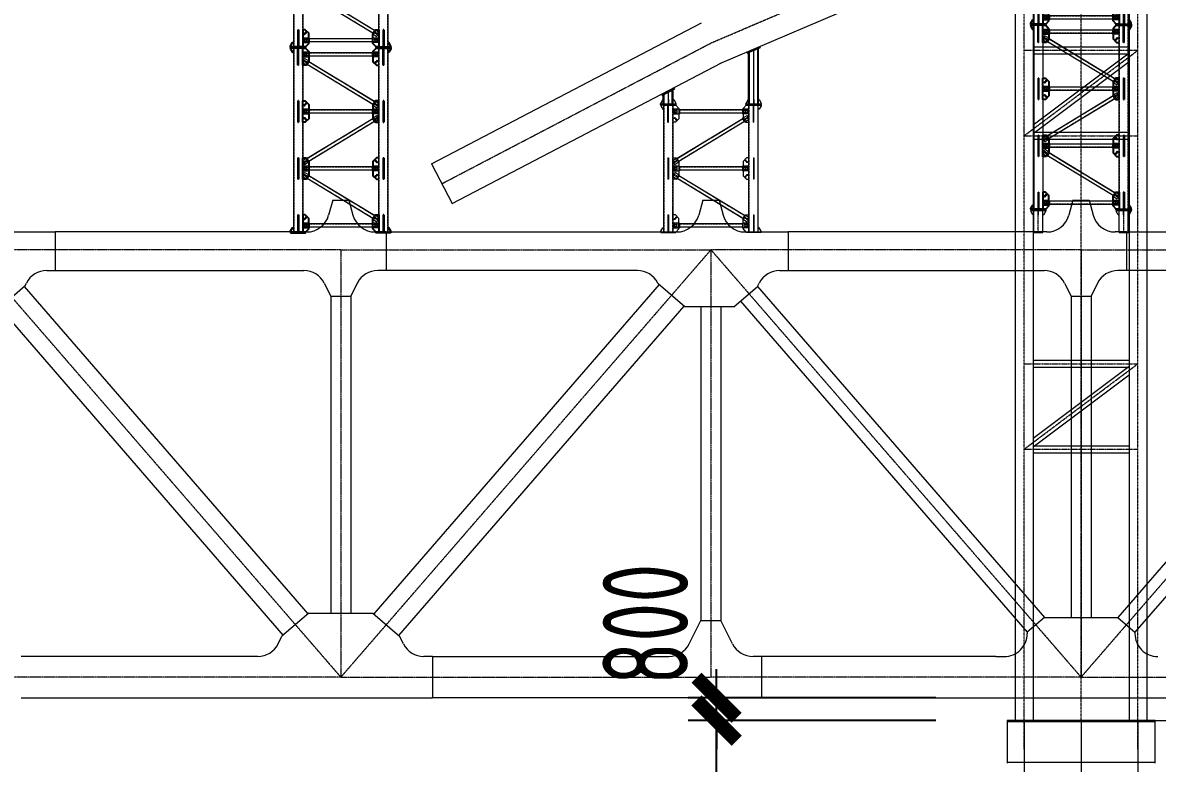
# Model space of a CAD drawing. Extents: x -2876908 to 633791, y -1383861 to 872234.
# Drawn here: x -1362994 to -1323142, y 746869 to 772862 of the extents above; entities that cross this region are included whole.
import ezdxf

# ---------------------------------------------------------------- set-up
doc = ezdxf.new("R2010")
doc.units = 0
doc.header["$LTSCALE"] = 5
doc.header["$MEASUREMENT"] = 0
for name, pattern in [('ACAD_ISO10W100', [18, 12, -3, 0, -3]), ('CENTER', [2, 1.25, -0.25, 0.25, -0.25]), ('DASHED', [0.75, 0.5, -0.25])]:
    doc.linetypes.add(name, pattern=pattern)
doc.layers.get('0').update_dxf_attribs({"linetype": 'CONTINUOUS', "lineweight": 25})
doc.layers.get('DEFPOINTS').update_dxf_attribs({"color": 35, "linetype": 'CONTINUOUS', "lineweight": 13})
for name, color, linetype, lineweight in [('3中心线', 6, 'CENTER', 18), ('5标注', 3, 'CONTINUOUS', 15), ('7边界线', 8, 'CONTINUOUS', 15), ('8轮廓线', 4, 'CONTINUOUS', 15), ('DIM', 3, 'CONTINUOUS', 0), ('STGJ_BOLT_THIN', 9, 'CONTINUOUS', 0), ('STXT_XG_END_THIN', 2, 'CONTINUOUS', 0), ('STXT_XG_THIN', 2, 'CONTINUOUS', 0), ('STXT_XG_TNDSH', 6, 'DASHED', 0)]:
    doc.layers.add(name, color=color, linetype=linetype, lineweight=lineweight)
doc.layers.add('M_Prof', color=2, linetype='CONTINUOUS')
doc.layers.add('M_Profx', color=2, linetype='CONTINUOUS')
doc.styles.add('TSSD_Dimension', font='tssdeng.shx', dxfattribs={"width": 0.7, "bigfont": 'hztxt.shx'})
doc.dimstyles.new('TSSD_100_100', dxfattribs={"dimtxt": 300, "dimasz": 100, "dimexe": 100, "dimexo": 250, "dimgap": 100, "dimtad": 1, "dimdec": 0, "dimzin": 0, "dimdsep": 46, "dimtxsty": 'TSSD_Dimension', "dimblk": 'ARCHTICK', "dimblk1": 'ARCHTICK', "dimblk2": 'ARCHTICK', "dimcen": 0, "dimdle": 100, "dimclrt": 7, "dimadec": 0, "dimazin": 0, "dimtfac": 1, "dimtdec": 0, "dimtix": 1, "dimtmove": 2, "dimatfit": 3, "dimfxl": 1, "dimtolj": 1, "dimtzin": 0, "dimarcsym": 0})

# ---------------------------------------------------------------- blocks, each defined once
blk = doc.blocks.new('f234w2')
at = {"layer": '3中心线'}
for p, q in [((-690296, 1526), (-677296, -13474)), ((-677296, 1526), (-690296, 1526)), ((-664296, 1526), (-677296, -13474)), ((-677296, 1526), (-664296, 1526)), ((-677296, 1526), (-677296, -13474)), ((-664296, 1526), (-651296, -13474)), ((-651296, 1526), (-664296, 1526)), ((-664296, 1526), (-664296, -13474)), ((-638296, 1526), (-651296, -13474)), ((-651296, 1526), (-638296, 1526)), ((-651296, 1526), (-651296, -13474)), ((-677296, -13474), (-690296, -13474)), ((-677296, -13474), (-664296, -13474)), ((-651296, -13474), (-664296, -13474)), ((-651296, -13474), (-638296, -13474))]:
    blk.add_line(p, q, dxfattribs=at)
at = {"layer": '7边界线'}
for p, q in [((-677581, 3265), (-677723, 2741)), ((-677581, 3265), (-677012, 3265)), ((-677012, 3265), (-676870, 2741)), ((-664581, 3265), (-664723, 2741)), ((-664581, 3265), (-664012, 3265)), ((-664012, 3265), (-663870, 2741)), ((-651581, 3265), (-651723, 2741)), ((-651581, 3265), (-651012, 3265)), ((-651012, 3265), (-650870, 2741)), ((-689096, 2150), (-687325, 2150)), ((-678893, 2150), (-687325, 2150)), ((-687325, 2150), (-687325, 800)), ((-678495, 2150), (-678893, 2150)), ((-675700, 2150), (-676098, 2150)), ((-675700, 2150), (-667180, 2150)), ((-675700, 2150), (-675700, 800)), ((-667180, 2150), (-665495, 2150)), ((-663098, 2150), (-661582, 2150)), ((-652893, 2150), (-661582, 2150)), ((-661582, 2150), (-661582, 800)), ((-652495, 2150), (-652893, 2150)), ((-649700, 2150), (-650098, 2150)), ((-649700, 2150), (-641172, 2150)), ((-649700, 2150), (-649700, 800)), ((-687625, 800), (-687325, 800)), ((-687325, 800), (-678893, 800)), ((-678893, 800), (-678593, 800)), ((-675700, 800), (-676000, 800)), ((-667180, 800), (-675700, 800)), ((-666880, 800), (-667180, 800)), ((-661882, 800), (-661582, 800)), ((-661582, 800), (-652891, 800)), ((-652893, 800), (-652593, 800)), ((-649700, 800), (-650000, 800)), ((-641172, 800), (-649700, 800)), ((-689327, -546), (-688384, 272)), ((-688422, 239), (-678459, -11257)), ((-688384, 272), (-688341, 358)), ((-677877, 358), (-677646, -104)), ((-676716, 358), (-676946, -104)), ((-666116, 303), (-676134, -11257)), ((-666154, 336), (-666165, 358)), ((-665211, -482), (-666154, 336)), ((-663490, -482), (-662655, 242)), ((-662655, 242), (-662597, 358)), ((-662655, 242), (-652585, -11376)), ((-651877, 358), (-651646, -104)), ((-650716, 358), (-650946, -104)), ((-640040, 125), (-650008, -11376)), ((-677646, -104), (-677646, -11224)), ((-677646, -104), (-676946, -104)), ((-676946, -104), (-676946, -11224)), ((-663259, -281), (-653190, -11900)), ((-651646, -104), (-651646, -11376)), ((-651646, -104), (-650946, -104)), ((-650946, -104), (-650946, -11376)), ((-689289, -513), (-679326, -12009)), ((-665249, -449), (-675267, -12009)), ((-663490, -482), (-665211, -482)), ((-664646, -482), (-664646, -11481)), ((-663946, -482), (-663946, -11481)), ((-639435, -399), (-649403, -11900)), ((-678421, -11224), (-679364, -12041)), ((-678421, -11224), (-676172, -11224)), ((-676172, -11224), (-675229, -12041)), ((-665060, -12308), (-664646, -11481)), ((-664646, -11481), (-663946, -11481)), ((-663533, -12308), (-663946, -11481)), ((-652585, -11376), (-653190, -11900)), ((-652585, -11376), (-650008, -11376)), ((-650008, -11376), (-649403, -11900)), ((-653190, -11900), (-653190, -11950)), ((-649403, -11900), (-649403, -11950)), ((-679497, -12308), (-679364, -12041)), ((-675096, -12308), (-675229, -12041)), ((-680513, -12750), (-688518, -12750)), ((-680213, -12750), (-680513, -12750)), ((-674080, -12750), (-674380, -12750)), ((-674080, -12750), (-666075, -12750)), ((-674080, -12750), (-674080, -14174)), ((-666075, -12750), (-665775, -12750)), ((-662518, -12750), (-662818, -12750)), ((-662518, -12750), (-662518, -14198)), ((-654290, -12750), (-662518, -12750)), ((-654290, -12750), (-653990, -12750)), ((-688518, -14198), (-674080, -14198)), ((-674080, -14198), (-674080, -14174)), ((-662518, -14198), (-674080, -14198)), ((-662518, -14198), (-648303, -14198))]:
    blk.add_line(p, q, dxfattribs=at)
for centre, start, end in [((-678495, 2950), 270, 344.8249), ((-676098, 2950), 195.1751, 270), ((-665495, 2950), 270, 344.8249), ((-663098, 2950), 195.1751, 270), ((-652495, 2950), 270, 344.8249), ((-650098, 2950), 195.1751, 270), ((-687625, 0), 90, 153.4349), ((-678593, 0), 26.5651, 90), ((-676000, 0), 90, 153.4349), ((-666880, 0), 26.5651, 90), ((-661882, 0), 90, 153.4349), ((-652593, 0), 26.5651, 90), ((-650000, 0), 90, 153.4349), ((-653990, -11950), 269.9983, 0), ((-648603, -11950), 180, 270.0017), ((-680213, -11950), 270, 333.4349), ((-674380, -11950), 206.5651, 270), ((-665775, -11950), 270, 333.4349), ((-662818, -11950), 206.5651, 270)]:
    blk.add_arc(centre, 800, start, end, dxfattribs=at)
blk = doc.blocks.new('立面图')
at = {"layer": '3中心线'}
blk.add_lwpolyline([(-699574, 934), (-690120, 5872), (-677120, 11428), (-664120, 15749), (-651120, 18835), (-638120, 20687), (-625120, 21305), (-612120, 20687), (-599120, 18835), (-586120, 15749), (-573120, 11428), (-560120, 5872), (-550666, 934)], dxfattribs=at)
at = {"layer": '7边界线', "ltscale": 0.1}
for p, q in [((-689811, 5150), (-676811, 10705)), ((-699938, 1631), (-690458, 6582)), ((-699210, 237), (-689756, 5176)), ((-699938, 1631), (-699210, 237))]:
    blk.add_line(p, q, dxfattribs=at)
at = {"layer": '5标注'}
blk.add_blockref('f234w2', (-25830, -2913), dxfattribs=at)
blk = doc.blocks.new('孔')
blk.add_circle((22022, 20887), 13.3)
at = {"layer": 'STGJ_BOLT_THIN'}
for p, q in [((21992, 20887), (22052, 20887)), ((22022, 20917), (22022, 20857))]:
    blk.add_line(p, q, dxfattribs=at)
blk = doc.blocks.new('hsldhflksfdjl')
at = {"color": 5}
for p, q in [((11524943, 547792), (11524943, 548395)), ((11524963, 547792), (11524963, 548395)), ((11524943, 547792), (11524963, 547792)), ((11527943, 546538), (11527943, 545935)), ((11527963, 546538), (11527943, 546538)), ((11527963, 546538), (11527963, 545935))]:
    blk.add_line(p, q, dxfattribs=at)
at = {"color": 241}
for p, q in [((11527943, 547792), (11527943, 548395)), ((11527963, 547792), (11527963, 548395)), ((11527963, 547792), (11527943, 547792)), ((11524943, 546538), (11524943, 545935)), ((11524943, 546538), (11524963, 546538)), ((11524963, 546538), (11524963, 545935))]:
    blk.add_line(p, q, dxfattribs=at)
for p, q in [((11524963, 548213), (11524943, 548213)), ((11524963, 548186), (11524943, 548186)), ((11524963, 548143), (11524943, 548143)), ((11524963, 548116), (11524943, 548116)), ((11527943, 548213), (11527963, 548213)), ((11527943, 548186), (11527963, 548186)), ((11527943, 548143), (11527963, 548143)), ((11527943, 548116), (11527963, 548116)), ((11524963, 547950), (11524943, 547950)), ((11524963, 547924), (11524943, 547924)), ((11524963, 547914), (11524943, 547914)), ((11524963, 547887), (11524943, 547887)), ((11527943, 547950), (11527963, 547950)), ((11527943, 547924), (11527963, 547924)), ((11527943, 547914), (11527963, 547914)), ((11527943, 547887), (11527963, 547887)), ((11524963, 546442), (11524943, 546442)), ((11524963, 546415), (11524943, 546415)), ((11524963, 546405), (11524943, 546405)), ((11524963, 546379), (11524943, 546379)), ((11527943, 546442), (11527963, 546442)), ((11527943, 546415), (11527963, 546415)), ((11527943, 546405), (11527963, 546405)), ((11527943, 546379), (11527963, 546379)), ((11524963, 546213), (11524943, 546213)), ((11524963, 546186), (11524943, 546186)), ((11524963, 546143), (11524943, 546143)), ((11524963, 546116), (11524943, 546116)), ((11527943, 546213), (11527963, 546213)), ((11527943, 546186), (11527963, 546186)), ((11527943, 546143), (11527963, 546143)), ((11527943, 546116), (11527963, 546116))]:
    blk.add_line(p, q)
at = {"color": 6}
for points in [[(11524691, 548415), (11525216, 548415), (11525216, 548395), (11524691, 548395)], [(11528216, 548415), (11527691, 548415), (11527691, 548395), (11528216, 548395)], [(11524691, 545915), (11525216, 545915), (11525216, 545935), (11524691, 545935)], [(11528216, 545915), (11527691, 545915), (11527691, 545935), (11528216, 545935)]]:
    blk.add_lwpolyline(points, close=True, dxfattribs=at)
for points in [[(11524691, 548395), (11524691, 548365), (11524761, 548245), (11524791, 548245)], [(11524691, 548395), (11524691, 548365), (11524761, 548245), (11524791, 548245)], [(11528216, 548395), (11528216, 548365), (11528146, 548245), (11528116, 548245)], [(11528216, 548395), (11528216, 548365), (11528146, 548245), (11528116, 548245)], [(11524691, 545935), (11524691, 545965), (11524761, 546085), (11524791, 546085)], [(11524691, 545935), (11524691, 545965), (11524761, 546085), (11524791, 546085)], [(11528216, 545935), (11528216, 545965), (11528146, 546085), (11528116, 546085)], [(11528216, 545935), (11528216, 545965), (11528146, 546085), (11528116, 546085)]]:
    blk.add_lwpolyline(points, dxfattribs=at)
at = {"color": 241}
for points in [[(11525116, 547792), (11525116, 548395), (11525216, 548395), (11525326, 548275), (11525326, 547945), (11525233, 547792), (11525116, 547792)], [(11527791, 546538), (11527791, 545935), (11527691, 545935), (11527580, 546055), (11527580, 546384), (11527674, 546538), (11527791, 546538)]]:
    blk.add_lwpolyline(points, dxfattribs=at)
at = {"color": 5}
for points in [[(11527791, 547792), (11527791, 548395), (11527691, 548395), (11527580, 548275), (11527580, 547913), (11527701, 547792), (11527791, 547792)], [(11525116, 546538), (11525116, 545935), (11525216, 545935), (11525326, 546055), (11525326, 546416), (11525205, 546538), (11525116, 546538)]]:
    blk.add_lwpolyline(points, dxfattribs=at)
at = {"layer": 'STXT_XG_END_THIN'}
for p, q in [((11524791, 548395), (11525116, 548395)), ((11528116, 548395), (11527791, 548395)), ((11524791, 545935), (11525116, 545935)), ((11528116, 545935), (11527791, 545935))]:
    blk.add_line(p, q, dxfattribs=at)
at = {"layer": 'STXT_XG_END_THIN', "color": 3}
for p, q in [((11525136, 548245), (11525136, 548085)), ((11525136, 548085), (11525346, 548085)), ((11527771, 548085), (11527771, 548245)), ((11525136, 546245), (11525136, 546085)), ((11525136, 546085), (11525346, 546085)), ((11527771, 546085), (11527771, 546245))]:
    blk.add_line(p, q, dxfattribs=at)
at = {"layer": 'STXT_XG_THIN', "color": 2}
for p, q in [((11524791, 548395), (11524791, 545935)), ((11525116, 548395), (11525116, 545935)), ((11527791, 545935), (11527791, 548395)), ((11528116, 545935), (11528116, 548395))]:
    blk.add_line(p, q, dxfattribs=at)
at = {"layer": 'STXT_XG_THIN', "color": 3}
for p, q in [((11525346, 548245), (11525136, 548245)), ((11525336, 548245), (11525336, 548085)), ((11525346, 548245), (11525346, 548085)), ((11527560, 548222), (11525346, 548222)), ((11527560, 548108), (11525346, 548108)), ((11527560, 548245), (11527560, 548085)), ((11527771, 548245), (11527560, 548245)), ((11527771, 548085), (11527560, 548085)), ((11527570, 548245), (11527570, 548085)), ((11525346, 546245), (11525136, 546245)), ((11525336, 546245), (11525336, 546085)), ((11525346, 546245), (11525346, 546085)), ((11527560, 546222), (11525346, 546222)), ((11527560, 546108), (11525346, 546108)), ((11527560, 546245), (11527560, 546085)), ((11527771, 546245), (11527560, 546245)), ((11527771, 546085), (11527560, 546085)), ((11527570, 546245), (11527570, 546085))]:
    blk.add_line(p, q, dxfattribs=at)
at = {"layer": 'STXT_XG_THIN', "color": 241}
for p, q in [((11525136, 547950), (11525184, 548029)), ((11525342, 547933), (11525184, 548029)), ((11525136, 547950), (11525136, 547871)), ((11525136, 547871), (11525259, 547796)), ((11525333, 547938), (11525250, 547801)), ((11525342, 547933), (11525259, 547796)), ((11527576, 546416), (11525271, 547816)), ((11527636, 546514), (11525330, 547913)), ((11527647, 546533), (11527564, 546396)), ((11527564, 546396), (11527723, 546300)), ((11527656, 546528), (11527573, 546391)), ((11527771, 546458), (11527647, 546533)), ((11527771, 546380), (11527723, 546300)), ((11527771, 546380), (11527771, 546458))]:
    blk.add_line(p, q, dxfattribs=at)
at = {"layer": 'STXT_XG_TNDSH', "color": 2}
for p, q in [((11524799, 548395), (11524799, 545935)), ((11525108, 548395), (11525108, 545935)), ((11527799, 545935), (11527799, 548395)), ((11528108, 545935), (11528108, 548395))]:
    blk.add_line(p, q, dxfattribs=at)
at = {"layer": 'STXT_XG_TNDSH', "color": 3}
for p, q in [((11527560, 548218), (11525346, 548218)), ((11527560, 548112), (11525346, 548112)), ((11527560, 546218), (11525346, 546218)), ((11527560, 546112), (11525346, 546112))]:
    blk.add_line(p, q, dxfattribs=at)
at = {"layer": 'STXT_XG_TNDSH', "color": 241}
for p, q in [((11527578, 546419), (11525273, 547819)), ((11527633, 546510), (11525328, 547910))]:
    blk.add_line(p, q, dxfattribs=at)
for p in [(11503159, 527312), (11503159, 527242), (11503229, 527312), (11503229, 527242), (11503159, 527050), (11503219, 527013)]:
    blk.add_blockref('孔', p)
at = {"xscale": -1}
for p in [(11549677, 527312), (11549677, 527242), (11549747, 527312), (11549747, 527242), (11549698, 527000), (11549747, 527050)]:
    blk.add_blockref('孔', p, dxfattribs=at)
at = {"xscale": -1, "rotation": 180}
for p in [(11503159, 567280), (11503208, 567329), (11503159, 567087), (11503159, 567017), (11503229, 567087), (11503229, 567017)]:
    blk.add_blockref('孔', p, dxfattribs=at)
at = {"rotation": 180}
for p in [(11549688, 567316), (11549747, 567280), (11549677, 567087), (11549677, 567017), (11549747, 567087), (11549747, 567017)]:
    blk.add_blockref('孔', p, dxfattribs=at)
blk = doc.blocks.new('flhdasdhfksfdjl')
at = {"color": 241}
for p, q in [((11534671, 549419), (11534671, 550022)), ((11534691, 549419), (11534691, 550022)), ((11534671, 549419), (11534691, 549419)), ((11537671, 548165), (11537671, 547419)), ((11537671, 548165), (11537691, 548165)), ((11537691, 548165), (11537691, 547419)), ((11537691, 547419), (11537671, 547419)), ((11534671, 546165), (11534671, 545562)), ((11534671, 546165), (11534691, 546165)), ((11534691, 546165), (11534691, 545562))]:
    blk.add_line(p, q, dxfattribs=at)
at = {"color": 5}
for p, q in [((11537671, 549419), (11537671, 550022)), ((11537691, 549419), (11537691, 550022)), ((11537671, 549419), (11537691, 549419)), ((11534671, 548165), (11534671, 547419)), ((11534671, 548165), (11534691, 548165)), ((11534691, 548165), (11534691, 547419)), ((11534691, 547419), (11534671, 547419)), ((11537671, 546165), (11537671, 545562)), ((11537671, 546165), (11537691, 546165)), ((11537691, 546165), (11537691, 545562))]:
    blk.add_line(p, q, dxfattribs=at)
for p, q in [((11534691, 549840), (11534671, 549840)), ((11534691, 549813), (11534671, 549813)), ((11534691, 549770), (11534671, 549770)), ((11534691, 549743), (11534671, 549743)), ((11534691, 549578), (11534671, 549578)), ((11537691, 549840), (11537671, 549840)), ((11537691, 549813), (11537671, 549813)), ((11537691, 549770), (11537671, 549770)), ((11537691, 549743), (11537671, 549743)), ((11537691, 549578), (11537671, 549578)), ((11534691, 549551), (11534671, 549551)), ((11534691, 549541), (11534671, 549541)), ((11534691, 549515), (11534671, 549515)), ((11537691, 549551), (11537671, 549551)), ((11537691, 549541), (11537671, 549541)), ((11537691, 549515), (11537671, 549515)), ((11534691, 548069), (11534671, 548069)), ((11534691, 548042), (11534671, 548042)), ((11534691, 548033), (11534671, 548033)), ((11534691, 548006), (11534671, 548006)), ((11537691, 548069), (11537671, 548069)), ((11537691, 548042), (11537671, 548042)), ((11537691, 548033), (11537671, 548033)), ((11537691, 548006), (11537671, 548006)), ((11534691, 547840), (11534671, 547840)), ((11534691, 547813), (11534671, 547813)), ((11534691, 547770), (11534671, 547770)), ((11534691, 547743), (11534671, 547743)), ((11537691, 547840), (11537671, 547840)), ((11537691, 547813), (11537671, 547813)), ((11537691, 547770), (11537671, 547770)), ((11537691, 547743), (11537671, 547743)), ((11534691, 547564), (11534671, 547564)), ((11534691, 547528), (11534671, 547528)), ((11537691, 547564), (11537671, 547564)), ((11537691, 547528), (11537671, 547528)), ((11534691, 546069), (11534671, 546069)), ((11534691, 546042), (11534671, 546042)), ((11534691, 546033), (11534671, 546033)), ((11534691, 546006), (11534671, 546006)), ((11537691, 546069), (11537671, 546069)), ((11537691, 546042), (11537671, 546042)), ((11537691, 546033), (11537671, 546033)), ((11537691, 546006), (11537671, 546006)), ((11534691, 545840), (11534671, 545840)), ((11534691, 545813), (11534671, 545813)), ((11534691, 545770), (11534671, 545770)), ((11534691, 545743), (11534671, 545743)), ((11537691, 545840), (11537671, 545840)), ((11537691, 545813), (11537671, 545813)), ((11537691, 545770), (11537671, 545770)), ((11537691, 545743), (11537671, 545743))]:
    blk.add_line(p, q)
at = {"color": 6}
for points in [[(11534418, 550042), (11534943, 550042), (11534943, 550022), (11534418, 550022)], [(11537943, 550042), (11537418, 550042), (11537418, 550022), (11537943, 550022)], [(11534418, 545542), (11534943, 545542), (11534943, 545562), (11534418, 545562)], [(11537943, 545542), (11537418, 545542), (11537418, 545562), (11537943, 545562)]]:
    blk.add_lwpolyline(points, close=True, dxfattribs=at)
for points in [[(11534418, 550022), (11534418, 549992), (11534488, 549872), (11534518, 549872)], [(11534418, 550022), (11534418, 549992), (11534488, 549872), (11534518, 549872)], [(11537943, 550022), (11537943, 549992), (11537873, 549872), (11537843, 549872)], [(11537943, 550022), (11537943, 549992), (11537873, 549872), (11537843, 549872)], [(11534418, 545562), (11534418, 545592), (11534488, 545712), (11534518, 545712)], [(11534418, 545562), (11534418, 545592), (11534488, 545712), (11534518, 545712)], [(11537943, 545562), (11537943, 545592), (11537873, 545712), (11537843, 545712)], [(11537943, 545562), (11537943, 545592), (11537873, 545712), (11537843, 545712)]]:
    blk.add_lwpolyline(points, dxfattribs=at)
at = {"color": 5}
for points in [[(11534843, 550022), (11534943, 550022), (11535054, 549902), (11535054, 549540), (11534932, 549419), (11534843, 549419)], [(11537518, 548165), (11537429, 548165), (11537308, 548043), (11537308, 547540), (11537429, 547419), (11537518, 547419)], [(11534843, 546165), (11534843, 545562), (11534943, 545562), (11535054, 545682), (11535054, 546043), (11534932, 546165), (11534843, 546165)]]:
    blk.add_lwpolyline(points, dxfattribs=at)
at = {"color": 241}
for points in [[(11537518, 550022), (11537418, 550022), (11537308, 549897), (11537308, 549572), (11537401, 549419), (11537518, 549419), (11537518, 550022)], [(11534843, 548165), (11534960, 548165), (11535054, 548011), (11535054, 547572), (11534960, 547419), (11534843, 547419), (11534843, 548165)], [(11537518, 546165), (11537518, 545562), (11537418, 545562), (11537308, 545687), (11537308, 546011), (11537401, 546165), (11537518, 546165)]]:
    blk.add_lwpolyline(points, dxfattribs=at)
at = {"layer": 'DIM'}
for p, q in [((11534843, 545997), (11534843, 546449)), ((11537518, 546210), (11537518, 546547))]:
    blk.add_line(p, q, dxfattribs=at)
at = {"layer": 'STXT_XG_END_THIN'}
for p, q in [((11534518, 550022), (11534843, 550022)), ((11537843, 550022), (11537518, 550022)), ((11534518, 545562), (11534843, 545562)), ((11537843, 545562), (11537518, 545562))]:
    blk.add_line(p, q, dxfattribs=at)
at = {"layer": 'STXT_XG_END_THIN', "color": 3}
for p, q in [((11534863, 549872), (11534863, 549712)), ((11534863, 549712), (11535074, 549712)), ((11537498, 549712), (11537498, 549872)), ((11534863, 547872), (11534863, 547712)), ((11534863, 547712), (11535074, 547712)), ((11537498, 547712), (11537498, 547872)), ((11534863, 545872), (11534863, 545712)), ((11534863, 545712), (11535074, 545712)), ((11537498, 545712), (11537498, 545872))]:
    blk.add_line(p, q, dxfattribs=at)
at = {"layer": 'STXT_XG_THIN', "color": 2}
for p, q in [((11534518, 550022), (11534518, 545562)), ((11534843, 550022), (11534843, 545562)), ((11537518, 545562), (11537518, 550022)), ((11537843, 545562), (11537843, 550022))]:
    blk.add_line(p, q, dxfattribs=at)
at = {"layer": 'STXT_XG_THIN', "color": 3}
for p, q in [((11535074, 549872), (11534863, 549872)), ((11535064, 549872), (11535064, 549712)), ((11535074, 549872), (11535074, 549712)), ((11537288, 549849), (11535074, 549849)), ((11537288, 549735), (11535074, 549735)), ((11537288, 549872), (11537288, 549712)), ((11537498, 549872), (11537288, 549872)), ((11537498, 549712), (11537288, 549712)), ((11537298, 549872), (11537298, 549712)), ((11535074, 547872), (11534863, 547872)), ((11535064, 547872), (11535064, 547712)), ((11535074, 547872), (11535074, 547712)), ((11537288, 547849), (11535074, 547849)), ((11537288, 547735), (11535074, 547735)), ((11537288, 547872), (11537288, 547712)), ((11537498, 547872), (11537288, 547872)), ((11537498, 547712), (11537288, 547712)), ((11537298, 547872), (11537298, 547712)), ((11535074, 545872), (11534863, 545872)), ((11535064, 545872), (11535064, 545712)), ((11535074, 545872), (11535074, 545712)), ((11537288, 545849), (11535074, 545849)), ((11537288, 545735), (11535074, 545735)), ((11537288, 545872), (11537288, 545712)), ((11537498, 545872), (11537288, 545872)), ((11537498, 545712), (11537288, 545712)), ((11537298, 545872), (11537298, 545712))]:
    blk.add_line(p, q, dxfattribs=at)
at = {"layer": 'STXT_XG_THIN', "color": 241}
for p, q in [((11537292, 549560), (11537450, 549656)), ((11537383, 549428), (11537300, 549565)), ((11537498, 549577), (11537450, 549656)), ((11537498, 549577), (11537498, 549498)), ((11537304, 549540), (11534998, 548141)), ((11537363, 549443), (11535057, 548043)), ((11537375, 549423), (11537292, 549560)), ((11537498, 549498), (11537375, 549423)), ((11534863, 548085), (11534986, 548160)), ((11534863, 548007), (11534863, 548085)), ((11534863, 548007), (11534911, 547927)), ((11535069, 548023), (11534911, 547927)), ((11535061, 548018), (11534978, 548155)), ((11535069, 548023), (11534986, 548160)), ((11534863, 547577), (11534911, 547656)), ((11534863, 547577), (11534863, 547498)), ((11535069, 547560), (11534911, 547656)), ((11534863, 547498), (11534986, 547423)), ((11535061, 547565), (11534978, 547428)), ((11535069, 547560), (11534986, 547423)), ((11537304, 546043), (11534998, 547443)), ((11537363, 546141), (11535057, 547540)), ((11537375, 546160), (11537292, 546023)), ((11537292, 546023), (11537450, 545927)), ((11537383, 546155), (11537300, 546018)), ((11537498, 546085), (11537375, 546160)), ((11537498, 546007), (11537450, 545927)), ((11537498, 546007), (11537498, 546085))]:
    blk.add_line(p, q, dxfattribs=at)
at = {"layer": 'STXT_XG_TNDSH', "color": 2}
for p, q in [((11534526, 550022), (11534526, 545562)), ((11534835, 550022), (11534835, 545562)), ((11537526, 545562), (11537526, 550022)), ((11537835, 545562), (11537835, 550022))]:
    blk.add_line(p, q, dxfattribs=at)
at = {"layer": 'STXT_XG_TNDSH', "color": 3}
for p, q in [((11537288, 549845), (11535074, 549845)), ((11537288, 549739), (11535074, 549739)), ((11537288, 547845), (11535074, 547845)), ((11537288, 547739), (11535074, 547739)), ((11537288, 545845), (11535074, 545845)), ((11537288, 545739), (11535074, 545739))]:
    blk.add_line(p, q, dxfattribs=at)
at = {"layer": 'STXT_XG_TNDSH', "color": 241}
for p, q in [((11537306, 549537), (11535000, 548137)), ((11537361, 549446), (11535055, 548047)), ((11537306, 546047), (11535000, 547446)), ((11537361, 546137), (11535055, 547537))]:
    blk.add_line(p, q, dxfattribs=at)
for p in [(11512886, 528939), (11512886, 528869), (11512886, 528677), (11512956, 528939), (11512956, 528869), (11512936, 528627), (11512886, 526939), (11512886, 526869), (11512886, 526677), (11512956, 526939), (11512956, 526869), (11512946, 526640)]:
    blk.add_blockref('孔', p)
at = {"xscale": -1}
for p in [(11559405, 528939), (11559405, 528869), (11559475, 528939), (11559475, 528869), (11559475, 528677), (11559415, 528640), (11559405, 526939), (11559405, 526869), (11559475, 526939), (11559475, 526869), (11559475, 526677), (11559425, 526627)]:
    blk.add_blockref('孔', p, dxfattribs=at)
at = {"xscale": -1, "rotation": 180}
for p in [(11512886, 568907), (11512946, 568943), (11512886, 566907), (11512936, 566956), (11512886, 566714), (11512886, 566644), (11512956, 566714), (11512956, 566644)]:
    blk.add_blockref('孔', p, dxfattribs=at)
at = {"rotation": 180}
for p in [(11559425, 568956), (11559475, 568907), (11559415, 566943), (11559475, 566907), (11559405, 566714), (11559405, 566644), (11559475, 566714), (11559475, 566644)]:
    blk.add_blockref('孔', p, dxfattribs=at)
blk = doc.blocks.new('6.5M11')
at = {"color": 5}
for p, q in [((128499, 27955), (128499, 28558)), ((128519, 27955), (128519, 28558)), ((128519, 27955), (128499, 27955)), ((128499, 24701), (128499, 23955)), ((128499, 24701), (128519, 24701)), ((128519, 24701), (128519, 23955)), ((128519, 23955), (128499, 23955))]:
    blk.add_line(p, q, dxfattribs=at)
for p, q in [((128499, 28377), (128519, 28377)), ((128499, 28350), (128519, 28350)), ((128499, 28307), (128519, 28307)), ((128499, 28280), (128519, 28280)), ((128499, 28114), (128519, 28114)), ((128499, 28088), (128519, 28088)), ((128499, 28078), (128519, 28078)), ((128499, 28051), (128519, 28051)), ((128499, 26605), (128519, 26605)), ((128499, 26579), (128519, 26579)), ((128499, 26569), (128519, 26569)), ((128499, 26543), (128519, 26543)), ((128499, 26377), (128519, 26377)), ((128499, 26350), (128519, 26350)), ((128499, 26307), (128519, 26307)), ((128499, 26280), (128519, 26280)), ((128499, 26101), (128519, 26101)), ((128499, 26065), (128519, 26065)), ((128519, 24605), (128499, 24605)), ((128519, 24579), (128499, 24579)), ((128519, 24569), (128499, 24569)), ((128519, 24543), (128499, 24543)), ((128519, 24377), (128499, 24377)), ((128519, 24350), (128499, 24350)), ((128519, 24307), (128499, 24307)), ((128519, 24280), (128499, 24280)), ((128519, 24101), (128499, 24101)), ((128519, 24065), (128499, 24065)), ((128519, 22605), (128499, 22605)), ((128519, 22579), (128499, 22579)), ((128519, 22569), (128499, 22569)), ((128519, 22543), (128499, 22543)), ((128519, 22377), (128499, 22377)), ((128519, 22350), (128499, 22350)), ((128519, 22307), (128499, 22307)), ((128519, 22280), (128499, 22280))]:
    blk.add_line(p, q)
at = {"color": 241}
for p, q in [((128499, 26701), (128499, 25955)), ((128519, 26701), (128499, 26701)), ((128519, 26701), (128519, 25955)), ((128499, 25955), (128519, 25955)), ((128499, 22701), (128499, 22093)), ((128499, 22701), (128519, 22701)), ((128519, 22701), (128519, 22093))]:
    blk.add_line(p, q, dxfattribs=at)
at = {"color": 6}
for points in [[(128247, 28578), (128772, 28578), (128772, 28558), (128247, 28558)], [(128247, 22078), (128772, 22078), (128772, 22098), (128247, 22098)]]:
    blk.add_lwpolyline(points, close=True, dxfattribs=at)
for points in [[(128247, 28558), (128247, 28528), (128317, 28408), (128347, 28408)], [(128247, 28558), (128247, 28528), (128317, 28408), (128347, 28408)], [(128247, 22098), (128247, 22128), (128317, 22248), (128347, 22248)], [(128247, 22098), (128247, 22128), (128317, 22248), (128347, 22248)]]:
    blk.add_lwpolyline(points, dxfattribs=at)
at = {"color": 241}
for points in [[(128672, 28558), (128772, 28558), (128882, 28438), (128882, 28109), (128789, 27955), (128672, 27955), (128672, 28558)], [(128672, 24701), (128789, 24701), (128882, 24548), (128882, 24109), (128789, 23955), (128672, 23955), (128672, 24701)]]:
    blk.add_lwpolyline(points, dxfattribs=at)
at = {"color": 5}
for points in [[(128672, 26701), (128761, 26701), (128882, 26580), (128882, 26077), (128761, 25955), (128672, 25955), (128672, 26701)], [(128672, 22701), (128672, 22098), (128772, 22098), (128882, 22218), (128882, 22580), (128761, 22701), (128672, 22701)]]:
    blk.add_lwpolyline(points, dxfattribs=at)
at = {"layer": 'STXT_XG_END_THIN'}
for p, q in [((128347, 28558), (128672, 28558)), ((128347, 22098), (128672, 22098))]:
    blk.add_line(p, q, dxfattribs=at)
at = {"layer": 'STXT_XG_THIN', "color": 2}
for p, q in [((128347, 28558), (128347, 22098)), ((128672, 28558), (128672, 22098))]:
    blk.add_line(p, q, dxfattribs=at)
at = {"layer": 'STXT_XG_TNDSH', "color": 2}
for p, q in [((128355, 28558), (128355, 22098)), ((128664, 28558), (128664, 22098))]:
    blk.add_line(p, q, dxfattribs=at)
for p in [(106715, 7476), (106715, 7406), (106785, 7476), (106785, 7406), (106715, 7213), (106775, 7177), (106715, 5476), (106715, 5406), (106785, 5476), (106785, 5406), (106715, 5213), (106765, 5164), (106715, 3476), (106715, 3406), (106785, 3476), (106785, 3406), (106715, 3213), (106775, 3177)]:
    blk.add_blockref('孔', p)
at = {"xscale": -1, "rotation": 180}
for p in [(106715, 47443), (106715, 47251), (106715, 47181), (106765, 47493), (106785, 47251), (106785, 47181), (106715, 45443), (106775, 45480), (106715, 43443), (106715, 43251), (106715, 43181), (106765, 43493), (106785, 43251), (106785, 43181)]:
    blk.add_blockref('孔', p, dxfattribs=at)
blk = doc.blocks.new('6.5M222')
at = {"color": 241}
for p, q in [((130499, 27955), (130499, 28558)), ((130519, 27955), (130519, 28558)), ((130519, 27955), (130499, 27955)), ((130499, 24701), (130499, 23955)), ((130499, 24701), (130519, 24701)), ((130519, 24701), (130519, 23955)), ((130519, 23955), (130499, 23955))]:
    blk.add_line(p, q, dxfattribs=at)
for p, q in [((130499, 28377), (130519, 28377)), ((130499, 28350), (130519, 28350)), ((130499, 28307), (130519, 28307)), ((130499, 28280), (130519, 28280)), ((130499, 28114), (130519, 28114)), ((130499, 28088), (130519, 28088)), ((130499, 28078), (130519, 28078)), ((130499, 28051), (130519, 28051)), ((130499, 26605), (130519, 26605)), ((130499, 26579), (130519, 26579)), ((130499, 26569), (130519, 26569)), ((130499, 26543), (130519, 26543)), ((130499, 26377), (130519, 26377)), ((130499, 26350), (130519, 26350)), ((130499, 26307), (130519, 26307)), ((130499, 26280), (130519, 26280)), ((130499, 26101), (130519, 26101)), ((130499, 26065), (130519, 26065)), ((130519, 24605), (130499, 24605)), ((130519, 24579), (130499, 24579)), ((130519, 24569), (130499, 24569)), ((130519, 24543), (130499, 24543)), ((130519, 24377), (130499, 24377)), ((130519, 24350), (130499, 24350)), ((130519, 24307), (130499, 24307)), ((130519, 24280), (130499, 24280)), ((130519, 24101), (130499, 24101)), ((130519, 24065), (130499, 24065)), ((130499, 22605), (130519, 22605)), ((130499, 22579), (130519, 22579)), ((130499, 22569), (130519, 22569)), ((130499, 22543), (130519, 22543)), ((130499, 22377), (130519, 22377)), ((130499, 22350), (130519, 22350)), ((130499, 22307), (130519, 22307)), ((130499, 22280), (130519, 22280))]:
    blk.add_line(p, q)
at = {"color": 5}
for p, q in [((130499, 26701), (130499, 25955)), ((130519, 26701), (130499, 26701)), ((130519, 26701), (130519, 25955)), ((130499, 25955), (130519, 25955)), ((130499, 22701), (130499, 22098)), ((130519, 22701), (130499, 22701)), ((130519, 22701), (130519, 22098))]:
    blk.add_line(p, q, dxfattribs=at)
for points in [[(130347, 28558), (130247, 28558), (130137, 28438), (130137, 28077), (130258, 27955), (130347, 27955)], [(130347, 24701), (130258, 24701), (130137, 24580), (130137, 24077), (130258, 23955), (130347, 23955)]]:
    blk.add_lwpolyline(points, dxfattribs=at)
at = {"color": 6}
for points in [[(130772, 28578), (130247, 28578), (130247, 28558), (130772, 28558)], [(130772, 22078), (130247, 22078), (130247, 22098), (130772, 22098)]]:
    blk.add_lwpolyline(points, close=True, dxfattribs=at)
for points in [[(130772, 28558), (130772, 28528), (130702, 28408), (130672, 28408)], [(130772, 28558), (130772, 28528), (130702, 28408), (130672, 28408)], [(130772, 22098), (130772, 22128), (130702, 22248), (130672, 22248)], [(130772, 22098), (130772, 22128), (130702, 22248), (130672, 22248)]]:
    blk.add_lwpolyline(points, dxfattribs=at)
at = {"color": 241}
for points in [[(130347, 26701), (130230, 26701), (130137, 26548), (130137, 26109), (130230, 25955), (130347, 25955), (130347, 26701)], [(130347, 22701), (130347, 22098), (130247, 22098), (130137, 22218), (130137, 22548), (130230, 22701), (130347, 22701)]]:
    blk.add_lwpolyline(points, dxfattribs=at)
at = {"layer": 'STXT_XG_END_THIN'}
for p, q in [((130672, 28558), (130347, 28558)), ((130672, 22098), (130347, 22098))]:
    blk.add_line(p, q, dxfattribs=at)
at = {"layer": 'STXT_XG_THIN', "color": 2}
for p, q in [((130347, 22098), (130347, 28558)), ((130672, 22098), (130672, 28558))]:
    blk.add_line(p, q, dxfattribs=at)
at = {"layer": 'STXT_XG_TNDSH', "color": 2}
for p, q in [((130355, 22098), (130355, 28558)), ((130664, 22098), (130664, 28558))]:
    blk.add_line(p, q, dxfattribs=at)
at = {"xscale": -1}
for p in [(152234, 7476), (152234, 7406), (152304, 7476), (152304, 7406), (152254, 7164), (152304, 7213), (152234, 5476), (152234, 5406), (152304, 5476), (152304, 5406), (152244, 5177), (152304, 5213), (152234, 3476), (152234, 3406), (152304, 3476), (152304, 3406), (152254, 3164), (152304, 3213)]:
    blk.add_blockref('孔', p, dxfattribs=at)
at = {"rotation": 180}
for p in [(152244, 47480), (152304, 47443), (152254, 45493), (152304, 45443), (152234, 43251), (152234, 43181), (152244, 43480), (152304, 43443), (152304, 43251), (152304, 43181)]:
    blk.add_blockref('孔', p, dxfattribs=at)
blk = doc.blocks.new('sahdlfhaskfhkjs')
at = {"layer": 'STXT_XG_END_THIN', "color": 3}
for p, q in [((11556664, 547825), (11556664, 547665)), ((11556664, 547665), (11556874, 547665)), ((11559299, 547665), (11559299, 547825)), ((11556664, 545825), (11556664, 545665)), ((11556664, 545665), (11556874, 545665)), ((11559299, 545665), (11559299, 545825)), ((11556664, 543825), (11556664, 543665)), ((11556664, 543665), (11556874, 543665)), ((11559299, 543665), (11559299, 543825)), ((11556664, 541825), (11556664, 541665)), ((11556664, 541665), (11556874, 541665)), ((11559299, 541665), (11559299, 541825))]:
    blk.add_line(p, q, dxfattribs=at)
at = {"layer": 'STXT_XG_THIN', "color": 3}
for p, q in [((11556874, 547825), (11556664, 547825)), ((11556864, 547825), (11556864, 547665)), ((11556874, 547825), (11556874, 547665)), ((11559089, 547802), (11556874, 547802)), ((11559089, 547688), (11556874, 547688)), ((11559089, 547825), (11559089, 547665)), ((11559299, 547825), (11559089, 547825)), ((11559299, 547665), (11559089, 547665)), ((11559099, 547825), (11559099, 547665)), ((11556874, 545825), (11556664, 545825)), ((11556864, 545825), (11556864, 545665)), ((11556874, 545825), (11556874, 545665)), ((11559089, 545802), (11556874, 545802)), ((11559089, 545688), (11556874, 545688)), ((11559089, 545825), (11559089, 545665)), ((11559299, 545825), (11559089, 545825)), ((11559299, 545665), (11559089, 545665)), ((11559099, 545825), (11559099, 545665)), ((11556874, 543825), (11556664, 543825)), ((11556864, 543825), (11556864, 543665)), ((11556874, 543825), (11556874, 543665)), ((11559089, 543802), (11556874, 543802)), ((11559089, 543688), (11556874, 543688)), ((11559089, 543825), (11559089, 543665)), ((11559299, 543825), (11559089, 543825)), ((11559299, 543665), (11559089, 543665)), ((11559099, 543825), (11559099, 543665)), ((11556874, 541825), (11556664, 541825)), ((11556864, 541825), (11556864, 541665)), ((11556874, 541825), (11556874, 541665)), ((11559089, 541802), (11556874, 541802)), ((11559089, 541688), (11556874, 541688)), ((11559089, 541825), (11559089, 541665)), ((11559299, 541825), (11559089, 541825)), ((11559299, 541665), (11559089, 541665)), ((11559099, 541825), (11559099, 541665))]:
    blk.add_line(p, q, dxfattribs=at)
at = {"layer": 'STXT_XG_THIN', "color": 241}
for p, q in [((11556664, 547530), (11556712, 547609)), ((11556870, 547513), (11556712, 547609)), ((11556664, 547530), (11556664, 547451)), ((11556664, 547451), (11556787, 547377)), ((11556862, 547519), (11556779, 547382)), ((11556870, 547513), (11556787, 547377)), ((11559105, 545997), (11556799, 547396)), ((11559164, 546094), (11556858, 547494)), ((11559176, 546114), (11559093, 545977)), ((11559093, 545977), (11559251, 545881)), ((11559184, 546108), (11559101, 545972)), ((11559299, 546039), (11559176, 546114)), ((11559299, 545960), (11559299, 546039)), ((11559093, 545513), (11559251, 545609)), ((11559299, 545960), (11559251, 545881)), ((11559299, 545530), (11559251, 545609)), ((11559105, 545494), (11556799, 544094)), ((11559164, 545396), (11556858, 543997)), ((11559176, 545377), (11559093, 545513)), ((11559184, 545382), (11559101, 545519)), ((11559299, 545451), (11559176, 545377)), ((11559299, 545530), (11559299, 545451)), ((11556664, 544039), (11556787, 544114)), ((11556664, 543960), (11556664, 544039)), ((11556862, 543972), (11556779, 544108)), ((11556870, 543977), (11556787, 544114)), ((11556664, 543960), (11556712, 543881)), ((11556664, 543530), (11556712, 543609)), ((11556870, 543977), (11556712, 543881)), ((11556870, 543513), (11556712, 543609)), ((11556664, 543530), (11556664, 543451)), ((11556664, 543451), (11556787, 543377)), ((11556862, 543519), (11556779, 543382)), ((11556870, 543513), (11556787, 543377)), ((11559105, 541997), (11556799, 543396)), ((11559164, 542094), (11556858, 543494)), ((11559176, 542114), (11559093, 541977)), ((11559184, 542108), (11559101, 541972)), ((11559299, 542039), (11559176, 542114)), ((11559299, 541960), (11559299, 542039)), ((11559093, 541977), (11559251, 541881)), ((11559299, 541960), (11559251, 541881))]:
    blk.add_line(p, q, dxfattribs=at)
at = {"layer": 'STXT_XG_TNDSH', "color": 3}
for p, q in [((11559089, 547798), (11556874, 547798)), ((11559089, 547692), (11556874, 547692)), ((11559089, 545798), (11556874, 545798)), ((11559089, 545692), (11556874, 545692)), ((11559089, 543798), (11556874, 543798)), ((11559089, 543692), (11556874, 543692)), ((11559089, 541798), (11556874, 541798)), ((11559089, 541692), (11556874, 541692))]:
    blk.add_line(p, q, dxfattribs=at)
at = {"layer": 'STXT_XG_TNDSH', "color": 241}
for p, q in [((11559107, 546000), (11556801, 547400)), ((11559162, 546091), (11556856, 547490)), ((11559107, 545490), (11556801, 544091)), ((11559162, 545400), (11556856, 544000)), ((11559107, 542000), (11556801, 543400)), ((11559162, 542091), (11556856, 543490))]:
    blk.add_line(p, q, dxfattribs=at)
for name, p in [('6.5M11', (11427972, 519417)), ('6.5M222', (11428972, 519417))]:
    blk.add_blockref(name, p)
blk = doc.blocks.new('hslhfkdjsdkjf')
at = {"color": 6}
for p, q in [((10440927, 1364081), (10440927, 1364061)), ((10441452, 1364081), (10441452, 1364061))]:
    blk.add_line(p, q, dxfattribs=at)
blk.add_line((10441026, 1363281), (10441352, 1363281))
at = {"layer": 'DIM', "color": 6}
for p, q in [((10440927, 1364081), (10441452, 1364081)), ((10440927, 1364061), (10441452, 1364061)), ((10440927, 1364061), (10440927, 1364030)), ((10440997, 1363910), (10440927, 1364030)), ((10440997, 1363910), (10441026, 1363910)), ((10441184, 1363910), (10441184, 1364061)), ((10441184, 1363910), (10441194, 1363910)), ((10441194, 1363910), (10441194, 1364061)), ((10441382, 1363910), (10441352, 1363910)), ((10441382, 1363910), (10441452, 1364030)), ((10441452, 1364061), (10441452, 1364030))]:
    blk.add_line(p, q, dxfattribs=at)
at = {"layer": 'DIM', "color": 2}
for p, q in [((10441026, 1363281), (10441026, 1364061)), ((10441034, 1363281), (10441034, 1364061)), ((10441344, 1363281), (10441344, 1364061)), ((10441352, 1363281), (10441352, 1364061))]:
    blk.add_line(p, q, dxfattribs=at)
at = {"layer": 'DIM', "color": 1, "linetype": 'ACAD_ISO10W100', "ltscale": 0.02}
blk.add_line((10441189, 1363281), (10441189, 1364081), dxfattribs=at)
blk = doc.blocks.new('_ArchTick')
at = {"color": 0, "linetype": 'ByBlock', "const_width": 0.5}
blk.add_lwpolyline([(-0.707, -0.707), (0.707, 0.707)], dxfattribs=at)
blk = doc.blocks.new('*D1775')
at = {"layer": 'DEFPOINTS', "color": 0, "transparency": 16777216}
for p in [(-1338623, 749169), (-1328421, 749169), (-1328421, 748369)]:
    blk.add_point(p, dxfattribs=at)
at = {"layer": 'DIM', "color": 0, "lineweight": -2, "transparency": 16777216}
for p, q in [((-1338623, 749169), (-1338623, 750169)), ((-1330921, 749169), (-1339623, 749169)), ((-1338623, 748369), (-1338623, 749169)), ((-1338623, 748369), (-1338623, 747369))]:
    blk.add_line(p, q, dxfattribs=at)
at = {"layer": 'DIM', "color": 0, "linetype": 'ByBlock', "lineweight": -2, "transparency": 16777216}
blk.add_line((-1330921, 748369), (-1339623, 748369), dxfattribs=at)
at = {"layer": 'DIM', "color": 0, "lineweight": -2, "transparency": 16777216, "xscale": 1000, "yscale": 1000, "zscale": 1000}
for p, rotation in [((-1338623, 749169), 270), ((-1338623, 748369), 90)]:
    blk.add_blockref('_ArchTick', p, dxfattribs=dict(at, rotation=rotation))
at = {"layer": 'DIM', "color": 7, "transparency": 16777216, "insert": (-1341123, 751750), "char_height": 3000, "attachment_point": 5, "rotation": 90, "style": 'TSSD_Dimension'}
blk.add_mtext('\\A1;800', dxfattribs=at)
blk = doc.blocks.new('*D1776')
at = {"layer": 'DEFPOINTS', "color": 0, "transparency": 16777216}
for p in [(-1338623, 748369), (-1328421, 748369), (-1328421, 728419)]:
    blk.add_point(p, dxfattribs=at)
at = {"layer": 'DIM', "color": 0, "lineweight": -2, "transparency": 16777216}
for p, q in [((-1338623, 727419), (-1338623, 749369)), ((-1330921, 748369), (-1339623, 748369))]:
    blk.add_line(p, q, dxfattribs=at)
at = {"layer": 'DIM', "color": 0, "linetype": 'ByBlock', "lineweight": -2, "transparency": 16777216}
blk.add_line((-1330921, 728419), (-1339623, 728419), dxfattribs=at)
at = {"layer": 'DIM', "color": 0, "lineweight": -2, "transparency": 16777216, "xscale": 1000, "yscale": 1000, "zscale": 1000}
for p, rotation in [((-1338623, 748369), 90), ((-1338623, 728419), 270)]:
    blk.add_blockref('_ArchTick', p, dxfattribs=dict(at, rotation=rotation))
at = {"layer": 'DIM', "color": 7, "transparency": 16777216, "insert": (-1341123, 738394), "char_height": 3000, "attachment_point": 5, "rotation": 90, "style": 'TSSD_Dimension'}
blk.add_mtext('\\A1;19950', dxfattribs=at)

msp = doc.modelspace()

# ---------------------------------------------------------------- linework, layer by layer
for p, q in [((-1340583.606, 769993.228), (-1340583.606, 770013.228)), ((-1340058.606, 769993.228), (-1340058.606, 770013.228)), ((-1337583.606, 769993.228), (-1337583.606, 770013.228)), ((-1337058.606, 769993.228), (-1337058.606, 770013.228))]:
    msp.add_line(p, q)
at = {"layer": '3中心线', "ltscale": 0.05}
for p, q in [((-1327821.106, 747363.228), (-1327821.106, 806931.807)), ((-1325821.106, 748369.228), (-1325821.106, 806931.807)), ((-1323821.106, 747363.228), (-1323821.106, 806931.807)), ((-1327821.106, 771893.228), (-1323821.106, 771893.228)), ((-1327821.106, 768893.228), (-1323821.106, 771893.228)), ((-1327821.106, 768893.228), (-1323821.106, 768893.228)), ((-1327821.106, 760893.228), (-1323821.106, 760893.228)), ((-1327821.106, 757893.228), (-1323821.106, 760893.228)), ((-1327821.106, 757893.228), (-1323821.106, 757893.228))]:
    msp.add_line(p, q, dxfattribs=at)
at = {"layer": '3中心线', "ltscale": 500}
for p, q in [((-1327821.106, 748369.228), (-1327821.106, 681919.228)), ((-1325821.106, 748369.228), (-1325821.106, 653360.121)), ((-1323821.106, 748369.228), (-1323821.106, 681919.228))]:
    msp.add_line(p, q, dxfattribs=at)
at = {"layer": '5标注'}
msp.add_line((-1323221.106, 748369.228), (-1315240.456, 748369.228), dxfattribs=at)
at = {"layer": '7边界线'}
for points in [[(-1337543.271, 771790.586), (-1337083.212, 771987.192), (-1337091.076, 772005.595), (-1337551.135, 771808.988)], [(-1340533.207, 770308.818), (-1340090.378, 770541.649), (-1340099.691, 770559.362), (-1340542.52, 770326.531)]]:
    msp.add_lwpolyline(points, close=True, dxfattribs=at)
at = {"layer": '8轮廓线'}
for p, q in [((-1328136.106, 806851.807), (-1328136.106, 748369.228)), ((-1327506.106, 806851.807), (-1327506.106, 748369.228)), ((-1324136.106, 806851.807), (-1324136.106, 748369.228)), ((-1323506.106, 806851.807), (-1323506.106, 748369.228)), ((-1323221.106, 748369.228), (-1328421.106, 748369.228)), ((-1328421.106, 748369.228), (-1328421.106, 746869.228)), ((-1328421.106, 748339.228), (-1323221.106, 748339.228)), ((-1323221.106, 746869.228), (-1323221.106, 748369.228)), ((-1323221.106, 746899.228), (-1328421.106, 746899.228))]:
    msp.add_line(p, q, dxfattribs=at)
at = {"layer": '8轮廓线', "ltscale": 0.05}
for p, q in [((-1327506.106, 772015.728), (-1324136.106, 772015.728)), ((-1327506.106, 769282.603), (-1324136.106, 771810.103)), ((-1327506.106, 771770.728), (-1324136.106, 771770.728)), ((-1327506.106, 768976.353), (-1324136.106, 771503.853)), ((-1327506.106, 769015.728), (-1324136.106, 769015.728)), ((-1327506.106, 768770.728), (-1324136.106, 768770.728)), ((-1327506.106, 761015.728), (-1324136.106, 761015.728)), ((-1327506.106, 758282.603), (-1324136.106, 760810.103)), ((-1327506.106, 760770.728), (-1324136.106, 760770.728)), ((-1327506.106, 757976.353), (-1324136.106, 760503.853)), ((-1327506.106, 758015.728), (-1324136.106, 758015.728)), ((-1327506.106, 757770.728), (-1324136.106, 757770.728))]:
    msp.add_line(p, q, dxfattribs=at)
at = {"layer": 'DIM'}
for p, q in [((-1337321.106, 771907.292), (-1337321.106, 769993.228)), ((-1340321.106, 770442.947), (-1340321.106, 769993.228)), ((-1340513.106, 770163.228), (-1340583.606, 770043.228)), ((-1340583.606, 770013.228), (-1340583.606, 770043.228)), ((-1340583.606, 770013.228), (-1340058.606, 770013.228)), ((-1340583.606, 769993.228), (-1340058.606, 769993.228)), ((-1340513.106, 770163.228), (-1340483.606, 770163.228)), ((-1340326.106, 770163.228), (-1340316.106, 770163.228)), ((-1340326.106, 770163.228), (-1340326.106, 770013.228)), ((-1340316.106, 770163.228), (-1340316.106, 770013.228)), ((-1340129.106, 770163.228), (-1340158.606, 770163.228)), ((-1340129.106, 770163.228), (-1340058.606, 770043.228)), ((-1340058.606, 770013.228), (-1340058.606, 770043.228)), ((-1337513.106, 770163.228), (-1337583.606, 770043.228)), ((-1337583.606, 770013.228), (-1337583.606, 770043.228)), ((-1337583.606, 770013.228), (-1337058.606, 770013.228)), ((-1337583.606, 769993.228), (-1337058.606, 769993.228)), ((-1337513.106, 770163.228), (-1337483.606, 770163.228)), ((-1337326.106, 770163.228), (-1337316.106, 770163.228)), ((-1337326.106, 770163.228), (-1337326.106, 770013.228)), ((-1337316.106, 770163.228), (-1337316.106, 770013.228)), ((-1337129.106, 770163.228), (-1337158.606, 770163.228)), ((-1337129.106, 770163.228), (-1337058.606, 770043.228)), ((-1337058.606, 770013.228), (-1337058.606, 770043.228))]:
    msp.add_line(p, q, dxfattribs=at)
at = {"layer": 'M_Prof'}
for p, q in [((-1337158.506, 770013.228), (-1337158.506, 771955.016)), ((-1337483.706, 770013.228), (-1337483.706, 771816.041)), ((-1340158.506, 770013.228), (-1340158.506, 770505.829)), ((-1340483.706, 770013.228), (-1340483.706, 770334.845))]:
    msp.add_line(p, q, dxfattribs=at)
at = {"layer": 'M_Profx'}
for p, q in [((-1337166.51, 770013.228), (-1337166.51, 771951.595)), ((-1337475.701, 770013.228), (-1337475.701, 771819.462)), ((-1340166.51, 770013.228), (-1340166.51, 770501.62)), ((-1340475.701, 770013.228), (-1340475.701, 770339.054))]:
    msp.add_line(p, q, dxfattribs=at)

# ---------------------------------------------------------------- block references
for name, p in [('sahdlfhaskfhkjs', (-12909802.601, 230498.091)), ('hsldhflksfdjl', (-12852274.242, 226878.585)), ('sahdlfhaskfhkjs', (-12883802.601, 224798.091)), ('sahdlfhaskfhkjs', (-12909802.601, 223998.091))]:
    msp.add_blockref(name, p)
at = {"layer": '5标注'}
msp.add_blockref('立面图', (-648694.383, 766279.851), dxfattribs=at)
at = {"layer": 'DIM'}
for name, p in [('flhdasdhfksfdjl', (-12875001.704, 219951.534)), ('hslhfkdjsdkjf', (-11768510.426, -597787.394)), ('hslhfkdjsdkjf', (-11765510.426, -597787.394))]:
    msp.add_blockref(name, p, dxfattribs=at)

# ---------------------------------------------------------------- dimensions: what is measured, and where the dimension line sits
dim = msp.add_linear_dim(base=(-1338622.895, 749169.228), p1=(-1328421.106, 748369.228), p2=(-1328421.106, 749169.228), angle=90, dimstyle='TSSD_100_100', override={"dimtxt": 3000, "dimasz": 1000, "dimexe": 1000, "dimexo": 2500, "dimgap": 1000, "dimdle": 1000}, dxfattribs=at)
dim.commit()
dim.dimension.update_dxf_attribs({"geometry": '*D1775', "text_midpoint": (-1341122.895, 751749.997), "dimtype": 160})
dim = msp.add_linear_dim(base=(-1338622.895, 748369.228), p1=(-1328421.106, 728419.228), p2=(-1328421.106, 748369.228), angle=90, dimstyle='TSSD_100_100', override={"dimtxt": 3000, "dimasz": 1000, "dimexe": 1000, "dimexo": 2500, "dimgap": 1000, "dimdle": 1000}, dxfattribs=at)
dim.commit()
dim.dimension.update_dxf_attribs({"geometry": '*D1776', "text_midpoint": (-1341122.895, 738394.228)})

doc.saveas('drawing.dxf')
